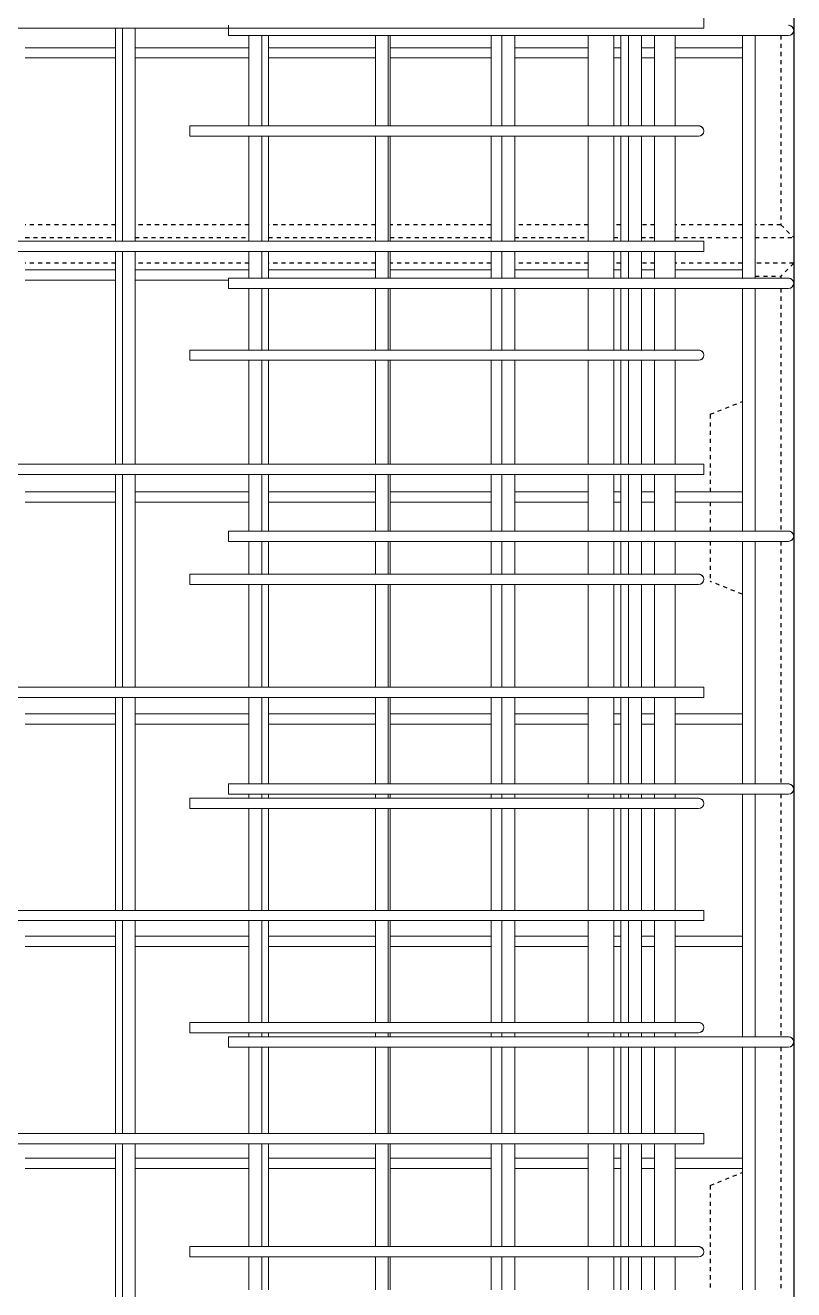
# Model space of a CAD drawing. Header units: millimetres. Extents: x -7118 to 5307, y -2677 to 10400.
# Drawn here: x -3119 to -2521, y 2861 to 3845 of the extents above; entities that cross this region are included whole.
import ezdxf

# ---------------------------------------------------------------- set-up
doc = ezdxf.new("R2010")
doc.units = ezdxf.units.MM
doc.linetypes.add('Dash', pattern=[6.36, 3.18, -3.18])
for name, color, linetype, lineweight in [('A-WALL', 113, 'Continuous', 25), ('A-WALL-HDLN', 110, 'Dash', 25), ('S-RBAR', 171, 'Continuous', 18)]:
    doc.layers.add(name, color=color, linetype=linetype, lineweight=lineweight)

msp = doc.modelspace()

# ---------------------------------------------------------------- linework, layer by layer
at = {"layer": 'A-WALL'}
msp.add_line((-2521.19617, 4094), (-2521.19617, 2211), dxfattribs=at)
at = {"layer": 'A-WALL-HDLN'}
for p, q in [((-2531.19875, 3837.22222), (-2531.19875, 3690)), ((-3049.08468, 3690), (-3119.41239, 3690)), ((-2945.33627, 3690), (-3033.84113, 3690)), ((-2846.83141, 3690), (-2930.00698, 3690)), ((-2756.85157, 3690), (-2835.30428, 3690)), ((-2681.19617, 3690), (-2738.32656, 3690)), ((-2655.89887, 3690), (-2661.19617, 3690)), ((-2629.45036, 3690), (-2639.8217, 3690)), ((-2561.19617, 3690), (-2613.45036, 3690)), ((-2531.19875, 3690), (-2551.19617, 3690)), ((-2531.19875, 3690), (-2521.19789, 3679.99914)), ((-3119.41239, 3680), (-3049.08468, 3680)), ((-3033.84113, 3680), (-2945.33627, 3680)), ((-2930.00698, 3680), (-2846.83141, 3680)), ((-2835.30428, 3680), (-2756.85157, 3680)), ((-2738.32656, 3680), (-2681.19617, 3680)), ((-2661.19617, 3680), (-2655.89887, 3680)), ((-2639.8217, 3680), (-2629.45036, 3680)), ((-2613.45036, 3680), (-2561.19617, 3680)), ((-2551.19617, 3680), (-2521.19617, 3680)), ((-3049.08468, 3660), (-3119.41239, 3660)), ((-2945.33627, 3660), (-3033.84113, 3660)), ((-2846.83141, 3660), (-2930.00698, 3660)), ((-2756.85157, 3660), (-2835.30428, 3660)), ((-2681.19617, 3660), (-2738.32656, 3660)), ((-2655.89887, 3660), (-2661.19617, 3660)), ((-2629.45036, 3660), (-2639.8217, 3660)), ((-2561.19617, 3660), (-2613.45036, 3660)), ((-2521.19617, 3660), (-2551.19617, 3660)), ((-2521.19789, 3660.00086), (-2531.19875, 3650)), ((-2551.19617, 3650), (-2531.19875, 3650)), ((-2531.19875, 3650), (-2531.19875, 3648.44444)), ((-2531.19875, 3640.44444), (-2531.19875, 3451.66667)), ((-2586.19617, 3542.5), (-2561.19617, 3552.5)), ((-2586.19617, 3542.5), (-2586.19617, 3482.15385)), ((-2586.19617, 3474.15385), (-2586.19617, 3451.66667)), ((-2586.19617, 3443.66667), (-2586.19617, 3412.5)), ((-2531.19875, 3443.66667), (-2531.19875, 3254.88889)), ((-2561.19617, 3402.5), (-2586.19617, 3412.5)), ((-2531.19875, 3246.88889), (-2531.19875, 3058.11111)), ((-2531.19875, 3050.11111), (-2531.19875, 2861.33333)), ((-2586.19617, 2942.5), (-2561.19617, 2952.5)), ((-2586.19617, 2942.5), (-2586.19617, 2861.33333))]:
    msp.add_line(p, q, dxfattribs=at)
at = {"layer": 'S-RBAR'}
for p, q in [((-2591.19617, 3842.88462), (-2591.19617, 3850.88462)), ((-4226.19617, 3842.88462), (-2591.19617, 3842.88462)), ((-3049.08468, 3677.28846), (-3049.08468, 3842.88462)), ((-3043.84113, 3677.28846), (-3043.84113, 3842.88462)), ((-3033.84113, 3677.28846), (-3033.84113, 3842.88462)), ((-2961.19617, 3845.22222), (-2961.19617, 3837.22222)), ((-2545.19617, 3837.22222), (-2961.19617, 3837.22222)), ((-2945.33627, 3766.94118), (-2945.33627, 3837.22222)), ((-2935.33627, 3766.94118), (-2935.33627, 3837.22222)), ((-2930.00698, 3766.94118), (-2930.00698, 3837.22222)), ((-2846.83141, 3766.94118), (-2846.83141, 3837.22222)), ((-2836.83141, 3766.94118), (-2836.83141, 3837.22222)), ((-2835.30428, 3766.94118), (-2835.30428, 3837.22222)), ((-2756.85157, 3766.94118), (-2756.85157, 3837.22222)), ((-2748.32656, 3766.94118), (-2748.32656, 3837.22222)), ((-2738.32656, 3766.94118), (-2738.32656, 3837.22222)), ((-2681.19617, 3766.94118), (-2681.19617, 3837.22222)), ((-2661.19617, 3766.94118), (-2661.19617, 3837.22222)), ((-2655.89887, 3766.94118), (-2655.89887, 3837.22222)), ((-2649.8217, 3766.94118), (-2649.8217, 3837.22222)), ((-2639.8217, 3766.94118), (-2639.8217, 3837.22222)), ((-2629.45036, 3766.94118), (-2629.45036, 3837.22222)), ((-2613.45036, 3766.94118), (-2613.45036, 3837.22222)), ((-2561.19617, 3648.44444), (-2561.19617, 3837.22222)), ((-2551.19617, 3648.44444), (-2551.19617, 3837.22222)), ((-2545.19617, 3837.22222), (-2525.19617, 3837.22222)), ((-3119.41239, 3827.80769), (-3049.08468, 3827.80769)), ((-3033.84113, 3827.80769), (-2945.33627, 3827.80769)), ((-2930.00698, 3827.80769), (-2846.83141, 3827.80769)), ((-2835.30428, 3827.80769), (-2756.85157, 3827.80769)), ((-2738.32656, 3827.80769), (-2681.19617, 3827.80769)), ((-2661.19617, 3827.80769), (-2655.89887, 3827.80769)), ((-2639.8217, 3827.80769), (-2629.45036, 3827.80769)), ((-2613.45036, 3827.80769), (-2561.19617, 3827.80769)), ((-3119.41239, 3819.80769), (-3049.08468, 3819.80769)), ((-3033.84113, 3819.80769), (-2945.33627, 3819.80769)), ((-2930.00698, 3819.80769), (-2846.83141, 3819.80769)), ((-2835.30428, 3819.80769), (-2756.85157, 3819.80769)), ((-2738.32656, 3819.80769), (-2681.19617, 3819.80769)), ((-2661.19617, 3819.80769), (-2655.89887, 3819.80769)), ((-2639.8217, 3819.80769), (-2629.45036, 3819.80769)), ((-2613.45036, 3819.80769), (-2561.19617, 3819.80769)), ((-2631.19617, 3766.94118), (-2991.19617, 3766.94118)), ((-2991.19617, 3766.94118), (-2991.19617, 3758.94118)), ((-2631.19617, 3758.94118), (-2991.19617, 3758.94118)), ((-2945.33627, 3677.28846), (-2945.33627, 3758.94118)), ((-2935.33627, 3677.28846), (-2935.33627, 3758.94118)), ((-2930.00698, 3677.28846), (-2930.00698, 3758.94118)), ((-2846.83141, 3677.28846), (-2846.83141, 3758.94118)), ((-2836.83141, 3677.28846), (-2836.83141, 3758.94118)), ((-2835.30428, 3677.28846), (-2835.30428, 3758.94118)), ((-2756.85157, 3677.28846), (-2756.85157, 3758.94118)), ((-2748.32656, 3677.28846), (-2748.32656, 3758.94118)), ((-2738.32656, 3677.28846), (-2738.32656, 3758.94118)), ((-2681.19617, 3677.28846), (-2681.19617, 3758.94118)), ((-2661.19617, 3677.28846), (-2661.19617, 3758.94118)), ((-2655.89887, 3677.28846), (-2655.89887, 3758.94118)), ((-2649.8217, 3677.28846), (-2649.8217, 3758.94118)), ((-2639.8217, 3677.28846), (-2639.8217, 3758.94118)), ((-2631.19617, 3766.94118), (-2595.19617, 3766.94118)), ((-2631.19617, 3758.94118), (-2595.19617, 3758.94118)), ((-2629.45036, 3677.28846), (-2629.45036, 3758.94118)), ((-2613.45036, 3677.28846), (-2613.45036, 3758.94118)), ((-4226.19617, 3677.28846), (-2591.19617, 3677.28846)), ((-2591.19617, 3669.28846), (-2591.19617, 3677.28846)), ((-4226.19617, 3669.28846), (-2591.19617, 3669.28846)), ((-3049.08468, 3503.69231), (-3049.08468, 3669.28846)), ((-3043.84113, 3503.69231), (-3043.84113, 3669.28846)), ((-3033.84113, 3503.69231), (-3033.84113, 3669.28846)), ((-2945.33627, 3648.44444), (-2945.33627, 3669.28846)), ((-2935.33627, 3648.44444), (-2935.33627, 3669.28846)), ((-2930.00698, 3648.44444), (-2930.00698, 3669.28846)), ((-2846.83141, 3648.44444), (-2846.83141, 3669.28846)), ((-2836.83141, 3648.44444), (-2836.83141, 3669.28846)), ((-2835.30428, 3648.44444), (-2835.30428, 3669.28846)), ((-2756.85157, 3648.44444), (-2756.85157, 3669.28846)), ((-2748.32656, 3648.44444), (-2748.32656, 3669.28846)), ((-2738.32656, 3648.44444), (-2738.32656, 3669.28846)), ((-2681.19617, 3648.44444), (-2681.19617, 3669.28846)), ((-2661.19617, 3648.44444), (-2661.19617, 3669.28846)), ((-2655.89887, 3648.44444), (-2655.89887, 3669.28846)), ((-2649.8217, 3648.44444), (-2649.8217, 3669.28846)), ((-2639.8217, 3648.44444), (-2639.8217, 3669.28846)), ((-2629.45036, 3648.44444), (-2629.45036, 3669.28846)), ((-2613.45036, 3648.44444), (-2613.45036, 3669.28846)), ((-3119.41239, 3654.98077), (-3049.08468, 3654.98077)), ((-3033.84113, 3654.98077), (-2945.33627, 3654.98077)), ((-2930.00698, 3654.98077), (-2846.83141, 3654.98077)), ((-2835.30428, 3654.98077), (-2756.85157, 3654.98077)), ((-2738.32656, 3654.98077), (-2681.19617, 3654.98077)), ((-2661.19617, 3654.98077), (-2655.89887, 3654.98077)), ((-2639.8217, 3654.98077), (-2629.45036, 3654.98077)), ((-2613.45036, 3654.98077), (-2561.19617, 3654.98077)), ((-3119.41239, 3646.98077), (-3049.08468, 3646.98077)), ((-3033.84113, 3646.98077), (-2961.19617, 3646.98077)), ((-2545.19617, 3648.44444), (-2961.19617, 3648.44444)), ((-2961.19617, 3648.44444), (-2961.19617, 3640.44444)), ((-2545.19617, 3640.44444), (-2961.19617, 3640.44444)), ((-2945.33627, 3592.52941), (-2945.33627, 3640.44444)), ((-2935.33627, 3592.52941), (-2935.33627, 3640.44444)), ((-2930.00698, 3592.52941), (-2930.00698, 3640.44444)), ((-2846.83141, 3592.52941), (-2846.83141, 3640.44444)), ((-2836.83141, 3592.52941), (-2836.83141, 3640.44444)), ((-2835.30428, 3592.52941), (-2835.30428, 3640.44444)), ((-2756.85157, 3592.52941), (-2756.85157, 3640.44444)), ((-2748.32656, 3592.52941), (-2748.32656, 3640.44444)), ((-2738.32656, 3592.52941), (-2738.32656, 3640.44444)), ((-2681.19617, 3592.52941), (-2681.19617, 3640.44444)), ((-2661.19617, 3592.52941), (-2661.19617, 3640.44444)), ((-2655.89887, 3592.52941), (-2655.89887, 3640.44444)), ((-2649.8217, 3592.52941), (-2649.8217, 3640.44444)), ((-2639.8217, 3592.52941), (-2639.8217, 3640.44444)), ((-2629.45036, 3592.52941), (-2629.45036, 3640.44444)), ((-2613.45036, 3592.52941), (-2613.45036, 3640.44444)), ((-2561.19617, 3451.66667), (-2561.19617, 3640.44444)), ((-2551.19617, 3451.66667), (-2551.19617, 3640.44444)), ((-2545.19617, 3648.44444), (-2525.19617, 3648.44444)), ((-2545.19617, 3640.44444), (-2525.19617, 3640.44444)), ((-2631.19617, 3592.52941), (-2991.19617, 3592.52941)), ((-2991.19617, 3592.52941), (-2991.19617, 3584.52941)), ((-2631.19617, 3592.52941), (-2595.19617, 3592.52941)), ((-2631.19617, 3584.52941), (-2991.19617, 3584.52941)), ((-2945.33627, 3503.69231), (-2945.33627, 3584.52941)), ((-2935.33627, 3503.69231), (-2935.33627, 3584.52941)), ((-2930.00698, 3503.69231), (-2930.00698, 3584.52941)), ((-2846.83141, 3503.69231), (-2846.83141, 3584.52941)), ((-2836.83141, 3503.69231), (-2836.83141, 3584.52941)), ((-2835.30428, 3503.69231), (-2835.30428, 3584.52941)), ((-2756.85157, 3503.69231), (-2756.85157, 3584.52941)), ((-2748.32656, 3503.69231), (-2748.32656, 3584.52941)), ((-2738.32656, 3503.69231), (-2738.32656, 3584.52941)), ((-2681.19617, 3503.69231), (-2681.19617, 3584.52941)), ((-2661.19617, 3503.69231), (-2661.19617, 3584.52941)), ((-2655.89887, 3503.69231), (-2655.89887, 3584.52941)), ((-2649.8217, 3503.69231), (-2649.8217, 3584.52941)), ((-2639.8217, 3503.69231), (-2639.8217, 3584.52941)), ((-2631.19617, 3584.52941), (-2595.19617, 3584.52941)), ((-2629.45036, 3503.69231), (-2629.45036, 3584.52941)), ((-2613.45036, 3503.69231), (-2613.45036, 3584.52941)), ((-4226.19617, 3503.69231), (-2591.19617, 3503.69231)), ((-2591.19617, 3495.69231), (-2591.19617, 3503.69231)), ((-4226.19617, 3495.69231), (-2591.19617, 3495.69231)), ((-3049.08468, 3330.09615), (-3049.08468, 3495.69231)), ((-3043.84113, 3330.09615), (-3043.84113, 3495.69231)), ((-3033.84113, 3330.09615), (-3033.84113, 3495.69231)), ((-2945.33627, 3451.66667), (-2945.33627, 3495.69231)), ((-2935.33627, 3451.66667), (-2935.33627, 3495.69231)), ((-2930.00698, 3451.66667), (-2930.00698, 3495.69231)), ((-2846.83141, 3451.66667), (-2846.83141, 3495.69231)), ((-2836.83141, 3451.66667), (-2836.83141, 3495.69231)), ((-2835.30428, 3451.66667), (-2835.30428, 3495.69231)), ((-2756.85157, 3451.66667), (-2756.85157, 3495.69231)), ((-2748.32656, 3451.66667), (-2748.32656, 3495.69231)), ((-2738.32656, 3451.66667), (-2738.32656, 3495.69231)), ((-2681.19617, 3451.66667), (-2681.19617, 3495.69231)), ((-2661.19617, 3451.66667), (-2661.19617, 3495.69231)), ((-2655.89887, 3451.66667), (-2655.89887, 3495.69231)), ((-2649.8217, 3451.66667), (-2649.8217, 3495.69231)), ((-2639.8217, 3451.66667), (-2639.8217, 3495.69231)), ((-2629.45036, 3451.66667), (-2629.45036, 3495.69231)), ((-2613.45036, 3451.66667), (-2613.45036, 3495.69231)), ((-3119.41239, 3482.15385), (-3049.08468, 3482.15385)), ((-3119.41239, 3474.15385), (-3049.08468, 3474.15385)), ((-3033.84113, 3482.15385), (-2945.33627, 3482.15385)), ((-3033.84113, 3474.15385), (-2945.33627, 3474.15385)), ((-2930.00698, 3482.15385), (-2846.83141, 3482.15385)), ((-2930.00698, 3474.15385), (-2846.83141, 3474.15385)), ((-2835.30428, 3482.15385), (-2756.85157, 3482.15385)), ((-2835.30428, 3474.15385), (-2756.85157, 3474.15385)), ((-2738.32656, 3482.15385), (-2681.19617, 3482.15385)), ((-2738.32656, 3474.15385), (-2681.19617, 3474.15385)), ((-2661.19617, 3482.15385), (-2655.89887, 3482.15385)), ((-2661.19617, 3474.15385), (-2655.89887, 3474.15385)), ((-2639.8217, 3482.15385), (-2629.45036, 3482.15385)), ((-2639.8217, 3474.15385), (-2629.45036, 3474.15385)), ((-2613.45036, 3482.15385), (-2561.19617, 3482.15385)), ((-2613.45036, 3474.15385), (-2561.19617, 3474.15385)), ((-2545.19617, 3451.66667), (-2961.19617, 3451.66667)), ((-2961.19617, 3451.66667), (-2961.19617, 3443.66667)), ((-2545.19617, 3443.66667), (-2961.19617, 3443.66667)), ((-2945.33627, 3418.11765), (-2945.33627, 3443.66667)), ((-2935.33627, 3418.11765), (-2935.33627, 3443.66667)), ((-2930.00698, 3418.11765), (-2930.00698, 3443.66667)), ((-2846.83141, 3418.11765), (-2846.83141, 3443.66667)), ((-2836.83141, 3418.11765), (-2836.83141, 3443.66667)), ((-2835.30428, 3418.11765), (-2835.30428, 3443.66667)), ((-2756.85157, 3418.11765), (-2756.85157, 3443.66667)), ((-2748.32656, 3418.11765), (-2748.32656, 3443.66667)), ((-2738.32656, 3418.11765), (-2738.32656, 3443.66667)), ((-2681.19617, 3418.11765), (-2681.19617, 3443.66667)), ((-2661.19617, 3418.11765), (-2661.19617, 3443.66667)), ((-2655.89887, 3418.11765), (-2655.89887, 3443.66667)), ((-2649.8217, 3418.11765), (-2649.8217, 3443.66667)), ((-2639.8217, 3418.11765), (-2639.8217, 3443.66667)), ((-2629.45036, 3418.11765), (-2629.45036, 3443.66667)), ((-2613.45036, 3418.11765), (-2613.45036, 3443.66667)), ((-2561.19617, 3254.88889), (-2561.19617, 3443.66667)), ((-2551.19617, 3254.88889), (-2551.19617, 3443.66667)), ((-2545.19617, 3451.66667), (-2525.19617, 3451.66667)), ((-2545.19617, 3443.66667), (-2525.19617, 3443.66667)), ((-2631.19617, 3418.11765), (-2991.19617, 3418.11765)), ((-2991.19617, 3418.11765), (-2991.19617, 3410.11765)), ((-2631.19617, 3418.11765), (-2595.19617, 3418.11765)), ((-2631.19617, 3410.11765), (-2991.19617, 3410.11765)), ((-2945.33627, 3330.09615), (-2945.33627, 3410.11765)), ((-2935.33627, 3330.09615), (-2935.33627, 3410.11765)), ((-2930.00698, 3330.09615), (-2930.00698, 3410.11765)), ((-2846.83141, 3330.09615), (-2846.83141, 3410.11765)), ((-2836.83141, 3330.09615), (-2836.83141, 3410.11765)), ((-2835.30428, 3330.09615), (-2835.30428, 3410.11765)), ((-2756.85157, 3330.09615), (-2756.85157, 3410.11765)), ((-2748.32656, 3330.09615), (-2748.32656, 3410.11765)), ((-2738.32656, 3330.09615), (-2738.32656, 3410.11765)), ((-2681.19617, 3330.09615), (-2681.19617, 3410.11765)), ((-2661.19617, 3330.09615), (-2661.19617, 3410.11765)), ((-2655.89887, 3330.09615), (-2655.89887, 3410.11765)), ((-2649.8217, 3330.09615), (-2649.8217, 3410.11765)), ((-2639.8217, 3330.09615), (-2639.8217, 3410.11765)), ((-2631.19617, 3410.11765), (-2595.19617, 3410.11765)), ((-2629.45036, 3330.09615), (-2629.45036, 3410.11765)), ((-2613.45036, 3330.09615), (-2613.45036, 3410.11765)), ((-4226.19617, 3330.09615), (-2591.19617, 3330.09615)), ((-2591.19617, 3322.09615), (-2591.19617, 3330.09615)), ((-4226.19617, 3322.09615), (-2591.19617, 3322.09615)), ((-3049.08468, 3156.5), (-3049.08468, 3322.09615)), ((-3043.84113, 3156.5), (-3043.84113, 3322.09615)), ((-3033.84113, 3156.5), (-3033.84113, 3322.09615)), ((-2945.33627, 3254.88889), (-2945.33627, 3322.09615)), ((-2935.33627, 3254.88889), (-2935.33627, 3322.09615)), ((-2930.00698, 3254.88889), (-2930.00698, 3322.09615)), ((-2846.83141, 3254.88889), (-2846.83141, 3322.09615)), ((-2836.83141, 3254.88889), (-2836.83141, 3322.09615)), ((-2835.30428, 3254.88889), (-2835.30428, 3322.09615)), ((-2756.85157, 3254.88889), (-2756.85157, 3322.09615)), ((-2748.32656, 3254.88889), (-2748.32656, 3322.09615)), ((-2738.32656, 3254.88889), (-2738.32656, 3322.09615)), ((-2681.19617, 3254.88889), (-2681.19617, 3322.09615)), ((-2661.19617, 3254.88889), (-2661.19617, 3322.09615)), ((-2655.89887, 3254.88889), (-2655.89887, 3322.09615)), ((-2649.8217, 3254.88889), (-2649.8217, 3322.09615)), ((-2639.8217, 3254.88889), (-2639.8217, 3322.09615)), ((-2629.45036, 3254.88889), (-2629.45036, 3322.09615)), ((-2613.45036, 3254.88889), (-2613.45036, 3322.09615)), ((-3119.41239, 3309.32692), (-3049.08468, 3309.32692)), ((-3033.84113, 3309.32692), (-2945.33627, 3309.32692)), ((-2930.00698, 3309.32692), (-2846.83141, 3309.32692)), ((-2835.30428, 3309.32692), (-2756.85157, 3309.32692)), ((-2738.32656, 3309.32692), (-2681.19617, 3309.32692)), ((-2661.19617, 3309.32692), (-2655.89887, 3309.32692)), ((-2639.8217, 3309.32692), (-2629.45036, 3309.32692)), ((-2613.45036, 3309.32692), (-2561.19617, 3309.32692)), ((-3119.41239, 3301.32692), (-3049.08468, 3301.32692)), ((-3033.84113, 3301.32692), (-2945.33627, 3301.32692)), ((-2930.00698, 3301.32692), (-2846.83141, 3301.32692)), ((-2835.30428, 3301.32692), (-2756.85157, 3301.32692)), ((-2738.32656, 3301.32692), (-2681.19617, 3301.32692)), ((-2661.19617, 3301.32692), (-2655.89887, 3301.32692)), ((-2639.8217, 3301.32692), (-2629.45036, 3301.32692)), ((-2613.45036, 3301.32692), (-2561.19617, 3301.32692)), ((-2545.19617, 3254.88889), (-2961.19617, 3254.88889)), ((-2961.19617, 3254.88889), (-2961.19617, 3246.88889)), ((-2545.19617, 3246.88889), (-2961.19617, 3246.88889)), ((-2945.33627, 3243.70588), (-2945.33627, 3246.88889)), ((-2935.33627, 3243.70588), (-2935.33627, 3246.88889)), ((-2930.00698, 3243.70588), (-2930.00698, 3246.88889)), ((-2846.83141, 3243.70588), (-2846.83141, 3246.88889)), ((-2836.83141, 3243.70588), (-2836.83141, 3246.88889)), ((-2835.30428, 3243.70588), (-2835.30428, 3246.88889)), ((-2756.85157, 3243.70588), (-2756.85157, 3246.88889)), ((-2748.32656, 3243.70588), (-2748.32656, 3246.88889)), ((-2738.32656, 3243.70588), (-2738.32656, 3246.88889)), ((-2681.19617, 3243.70588), (-2681.19617, 3246.88889)), ((-2661.19617, 3243.70588), (-2661.19617, 3246.88889)), ((-2655.89887, 3243.70588), (-2655.89887, 3246.88889)), ((-2649.8217, 3243.70588), (-2649.8217, 3246.88889)), ((-2639.8217, 3243.70588), (-2639.8217, 3246.88889)), ((-2629.45036, 3243.70588), (-2629.45036, 3246.88889)), ((-2613.45036, 3243.70588), (-2613.45036, 3246.88889)), ((-2561.19617, 3058.11111), (-2561.19617, 3246.88889)), ((-2551.19617, 3058.11111), (-2551.19617, 3246.88889)), ((-2545.19617, 3254.88889), (-2525.19617, 3254.88889)), ((-2545.19617, 3246.88889), (-2525.19617, 3246.88889)), ((-2631.19617, 3243.70588), (-2991.19617, 3243.70588)), ((-2991.19617, 3243.70588), (-2991.19617, 3235.70588)), ((-2631.19617, 3243.70588), (-2595.19617, 3243.70588)), ((-2631.19617, 3235.70588), (-2991.19617, 3235.70588)), ((-2945.33627, 3156.5), (-2945.33627, 3235.70588)), ((-2935.33627, 3156.5), (-2935.33627, 3235.70588)), ((-2930.00698, 3156.5), (-2930.00698, 3235.70588)), ((-2846.83141, 3156.5), (-2846.83141, 3235.70588)), ((-2836.83141, 3156.5), (-2836.83141, 3235.70588)), ((-2835.30428, 3156.5), (-2835.30428, 3235.70588)), ((-2756.85157, 3156.5), (-2756.85157, 3235.70588)), ((-2748.32656, 3156.5), (-2748.32656, 3235.70588)), ((-2738.32656, 3156.5), (-2738.32656, 3235.70588)), ((-2681.19617, 3156.5), (-2681.19617, 3235.70588)), ((-2661.19617, 3156.5), (-2661.19617, 3235.70588)), ((-2655.89887, 3156.5), (-2655.89887, 3235.70588)), ((-2649.8217, 3156.5), (-2649.8217, 3235.70588)), ((-2639.8217, 3156.5), (-2639.8217, 3235.70588)), ((-2631.19617, 3235.70588), (-2595.19617, 3235.70588)), ((-2629.45036, 3156.5), (-2629.45036, 3235.70588)), ((-2613.45036, 3156.5), (-2613.45036, 3235.70588)), ((-4226.19617, 3156.5), (-2591.19617, 3156.5)), ((-4226.19617, 3148.5), (-2591.19617, 3148.5)), ((-3049.08468, 2982.90385), (-3049.08468, 3148.5)), ((-3043.84113, 2982.90385), (-3043.84113, 3148.5)), ((-3033.84113, 2982.90385), (-3033.84113, 3148.5)), ((-2945.33627, 3069.29412), (-2945.33627, 3148.5)), ((-2935.33627, 3069.29412), (-2935.33627, 3148.5)), ((-2930.00698, 3069.29412), (-2930.00698, 3148.5)), ((-2846.83141, 3069.29412), (-2846.83141, 3148.5)), ((-2836.83141, 3069.29412), (-2836.83141, 3148.5)), ((-2835.30428, 3069.29412), (-2835.30428, 3148.5)), ((-2756.85157, 3069.29412), (-2756.85157, 3148.5)), ((-2748.32656, 3069.29412), (-2748.32656, 3148.5)), ((-2738.32656, 3069.29412), (-2738.32656, 3148.5)), ((-2681.19617, 3069.29412), (-2681.19617, 3148.5)), ((-2661.19617, 3069.29412), (-2661.19617, 3148.5)), ((-2655.89887, 3069.29412), (-2655.89887, 3148.5)), ((-2649.8217, 3069.29412), (-2649.8217, 3148.5)), ((-2639.8217, 3069.29412), (-2639.8217, 3148.5)), ((-2629.45036, 3069.29412), (-2629.45036, 3148.5)), ((-2613.45036, 3069.29412), (-2613.45036, 3148.5)), ((-2591.19617, 3148.5), (-2591.19617, 3156.5)), ((-3119.41239, 3136.5), (-3049.08468, 3136.5)), ((-3033.84113, 3136.5), (-2945.33627, 3136.5)), ((-2930.00698, 3136.5), (-2846.83141, 3136.5)), ((-2835.30428, 3136.5), (-2756.85157, 3136.5)), ((-2738.32656, 3136.5), (-2681.19617, 3136.5)), ((-2661.19617, 3136.5), (-2655.89887, 3136.5)), ((-2639.8217, 3136.5), (-2629.45036, 3136.5)), ((-2613.45036, 3136.5), (-2561.19617, 3136.5)), ((-3119.41239, 3128.5), (-3049.08468, 3128.5)), ((-3033.84113, 3128.5), (-2945.33627, 3128.5)), ((-2930.00698, 3128.5), (-2846.83141, 3128.5)), ((-2835.30428, 3128.5), (-2756.85157, 3128.5)), ((-2738.32656, 3128.5), (-2681.19617, 3128.5)), ((-2661.19617, 3128.5), (-2655.89887, 3128.5)), ((-2639.8217, 3128.5), (-2629.45036, 3128.5)), ((-2613.45036, 3128.5), (-2561.19617, 3128.5)), ((-2631.19617, 3069.29412), (-2991.19617, 3069.29412)), ((-2991.19617, 3069.29412), (-2991.19617, 3061.29412)), ((-2631.19617, 3061.29412), (-2991.19617, 3061.29412)), ((-2945.33627, 3058.11111), (-2945.33627, 3061.29412)), ((-2935.33627, 3058.11111), (-2935.33627, 3061.29412)), ((-2930.00698, 3058.11111), (-2930.00698, 3061.29412)), ((-2846.83141, 3058.11111), (-2846.83141, 3061.29412)), ((-2836.83141, 3058.11111), (-2836.83141, 3061.29412)), ((-2835.30428, 3058.11111), (-2835.30428, 3061.29412)), ((-2756.85157, 3058.11111), (-2756.85157, 3061.29412)), ((-2748.32656, 3058.11111), (-2748.32656, 3061.29412)), ((-2738.32656, 3058.11111), (-2738.32656, 3061.29412)), ((-2681.19617, 3058.11111), (-2681.19617, 3061.29412)), ((-2661.19617, 3058.11111), (-2661.19617, 3061.29412)), ((-2655.89887, 3058.11111), (-2655.89887, 3061.29412)), ((-2649.8217, 3058.11111), (-2649.8217, 3061.29412)), ((-2639.8217, 3058.11111), (-2639.8217, 3061.29412)), ((-2631.19617, 3069.29412), (-2595.19617, 3069.29412)), ((-2631.19617, 3061.29412), (-2595.19617, 3061.29412)), ((-2629.45036, 3058.11111), (-2629.45036, 3061.29412)), ((-2613.45036, 3058.11111), (-2613.45036, 3061.29412)), ((-2545.19617, 3058.11111), (-2961.19617, 3058.11111)), ((-2961.19617, 3058.11111), (-2961.19617, 3050.11111)), ((-2545.19617, 3050.11111), (-2961.19617, 3050.11111)), ((-2945.33627, 2982.90385), (-2945.33627, 3050.11111)), ((-2935.33627, 2982.90385), (-2935.33627, 3050.11111)), ((-2930.00698, 2982.90385), (-2930.00698, 3050.11111)), ((-2846.83141, 2982.90385), (-2846.83141, 3050.11111)), ((-2836.83141, 2982.90385), (-2836.83141, 3050.11111)), ((-2835.30428, 2982.90385), (-2835.30428, 3050.11111)), ((-2756.85157, 2982.90385), (-2756.85157, 3050.11111)), ((-2748.32656, 2982.90385), (-2748.32656, 3050.11111)), ((-2738.32656, 2982.90385), (-2738.32656, 3050.11111)), ((-2681.19617, 2982.90385), (-2681.19617, 3050.11111)), ((-2661.19617, 2982.90385), (-2661.19617, 3050.11111)), ((-2655.89887, 2982.90385), (-2655.89887, 3050.11111)), ((-2649.8217, 2982.90385), (-2649.8217, 3050.11111)), ((-2639.8217, 2982.90385), (-2639.8217, 3050.11111)), ((-2629.45036, 2982.90385), (-2629.45036, 3050.11111)), ((-2613.45036, 2982.90385), (-2613.45036, 3050.11111)), ((-2561.19617, 2861.33333), (-2561.19617, 3050.11111)), ((-2551.19617, 2861.33333), (-2551.19617, 3050.11111)), ((-2545.19617, 3058.11111), (-2525.19617, 3058.11111)), ((-2545.19617, 3050.11111), (-2525.19617, 3050.11111)), ((-4226.19617, 2982.90385), (-2591.19617, 2982.90385)), ((-2591.19617, 2974.90385), (-2591.19617, 2982.90385)), ((-4226.19617, 2974.90385), (-2591.19617, 2974.90385)), ((-3049.08468, 2809.30769), (-3049.08468, 2974.90385)), ((-3043.84113, 2809.30769), (-3043.84113, 2974.90385)), ((-3033.84113, 2809.30769), (-3033.84113, 2974.90385)), ((-2945.33627, 2894.88235), (-2945.33627, 2974.90385)), ((-2935.33627, 2894.88235), (-2935.33627, 2974.90385)), ((-2930.00698, 2894.88235), (-2930.00698, 2974.90385)), ((-2846.83141, 2894.88235), (-2846.83141, 2974.90385)), ((-2836.83141, 2894.88235), (-2836.83141, 2974.90385)), ((-2835.30428, 2894.88235), (-2835.30428, 2974.90385)), ((-2756.85157, 2894.88235), (-2756.85157, 2974.90385)), ((-2748.32656, 2894.88235), (-2748.32656, 2974.90385)), ((-2738.32656, 2894.88235), (-2738.32656, 2974.90385)), ((-2681.19617, 2894.88235), (-2681.19617, 2974.90385)), ((-2661.19617, 2894.88235), (-2661.19617, 2974.90385)), ((-2655.89887, 2894.88235), (-2655.89887, 2974.90385)), ((-2649.8217, 2894.88235), (-2649.8217, 2974.90385)), ((-2639.8217, 2894.88235), (-2639.8217, 2974.90385)), ((-2629.45036, 2894.88235), (-2629.45036, 2974.90385)), ((-2613.45036, 2894.88235), (-2613.45036, 2974.90385)), ((-3119.41239, 2963.67308), (-3049.08468, 2963.67308)), ((-3033.84113, 2963.67308), (-2945.33627, 2963.67308)), ((-2930.00698, 2963.67308), (-2846.83141, 2963.67308)), ((-2835.30428, 2963.67308), (-2756.85157, 2963.67308)), ((-2738.32656, 2963.67308), (-2681.19617, 2963.67308)), ((-2661.19617, 2963.67308), (-2655.89887, 2963.67308)), ((-2639.8217, 2963.67308), (-2629.45036, 2963.67308)), ((-2613.45036, 2963.67308), (-2561.19617, 2963.67308)), ((-3119.41239, 2955.67308), (-3049.08468, 2955.67308)), ((-3033.84113, 2955.67308), (-2945.33627, 2955.67308)), ((-2930.00698, 2955.67308), (-2846.83141, 2955.67308)), ((-2835.30428, 2955.67308), (-2756.85157, 2955.67308)), ((-2738.32656, 2955.67308), (-2681.19617, 2955.67308)), ((-2661.19617, 2955.67308), (-2655.89887, 2955.67308)), ((-2639.8217, 2955.67308), (-2629.45036, 2955.67308)), ((-2613.45036, 2955.67308), (-2561.19617, 2955.67308)), ((-2631.19617, 2894.88235), (-2991.19617, 2894.88235)), ((-2991.19617, 2894.88235), (-2991.19617, 2886.88235)), ((-2631.19617, 2894.88235), (-2595.19617, 2894.88235)), ((-2631.19617, 2886.88235), (-2991.19617, 2886.88235)), ((-2945.33627, 2861.33333), (-2945.33627, 2886.88235)), ((-2935.33627, 2861.33333), (-2935.33627, 2886.88235)), ((-2930.00698, 2861.33333), (-2930.00698, 2886.88235)), ((-2846.83141, 2861.33333), (-2846.83141, 2886.88235)), ((-2836.83141, 2861.33333), (-2836.83141, 2886.88235)), ((-2835.30428, 2861.33333), (-2835.30428, 2886.88235)), ((-2756.85157, 2861.33333), (-2756.85157, 2886.88235)), ((-2748.32656, 2861.33333), (-2748.32656, 2886.88235)), ((-2738.32656, 2861.33333), (-2738.32656, 2886.88235)), ((-2681.19617, 2861.33333), (-2681.19617, 2886.88235)), ((-2661.19617, 2861.33333), (-2661.19617, 2886.88235)), ((-2655.89887, 2861.33333), (-2655.89887, 2886.88235)), ((-2649.8217, 2861.33333), (-2649.8217, 2886.88235)), ((-2639.8217, 2861.33333), (-2639.8217, 2886.88235)), ((-2631.19617, 2886.88235), (-2595.19617, 2886.88235)), ((-2629.45036, 2861.33333), (-2629.45036, 2886.88235)), ((-2613.45036, 2861.33333), (-2613.45036, 2886.88235))]:
    msp.add_line(p, q, dxfattribs=at)
for centre, start, end in [((-2525.19617, 3841.22222), 75, 90), ((-2525.19617, 3841.22222), 270, 90), ((-2525.19617, 3841.22222), 15, 60), ((-2525.19617, 3841.22222), 300, 345), ((-2595.19617, 3762.94118), 75, 90), ((-2595.19617, 3762.94118), 270, 90), ((-2595.19617, 3762.94118), 15, 60), ((-2595.19617, 3762.94118), 300, 345), ((-2525.19617, 3644.44444), 75, 90), ((-2525.19617, 3644.44444), 270, 90), ((-2525.19617, 3644.44444), 15, 60), ((-2525.19617, 3644.44444), 300, 345), ((-2595.19617, 3588.52941), 75, 90), ((-2595.19617, 3588.52941), 270, 90), ((-2595.19617, 3588.52941), 15, 60), ((-2595.19617, 3588.52941), 300, 345), ((-2525.19617, 3447.66667), 75, 90), ((-2525.19617, 3447.66667), 270, 90), ((-2525.19617, 3447.66667), 15, 60), ((-2525.19617, 3447.66667), 300, 345), ((-2595.19617, 3414.11765), 75, 90), ((-2595.19617, 3414.11765), 270, 90), ((-2595.19617, 3414.11765), 15, 60), ((-2595.19617, 3414.11765), 300, 345), ((-2525.19617, 3250.88889), 75, 90), ((-2525.19617, 3250.88889), 270, 90), ((-2525.19617, 3250.88889), 15, 60), ((-2525.19617, 3250.88889), 300, 345), ((-2595.19617, 3239.70588), 75, 90), ((-2595.19617, 3239.70588), 270, 90), ((-2595.19617, 3239.70588), 15, 60), ((-2595.19617, 3239.70588), 300, 345), ((-2595.19617, 3065.29412), 75, 90), ((-2595.19617, 3065.29412), 270, 90), ((-2595.19617, 3065.29412), 15, 60), ((-2595.19617, 3065.29412), 300, 345), ((-2525.19617, 3054.11111), 75, 90), ((-2525.19617, 3054.11111), 270, 90), ((-2525.19617, 3054.11111), 15, 60), ((-2525.19617, 3054.11111), 300, 345), ((-2595.19617, 2890.88235), 75, 90), ((-2595.19617, 2890.88235), 270, 90), ((-2595.19617, 2890.88235), 15, 60), ((-2595.19617, 2890.88235), 300, 345)]:
    msp.add_arc(centre, 4, start, end, dxfattribs=at)

doc.saveas('drawing.dxf')
